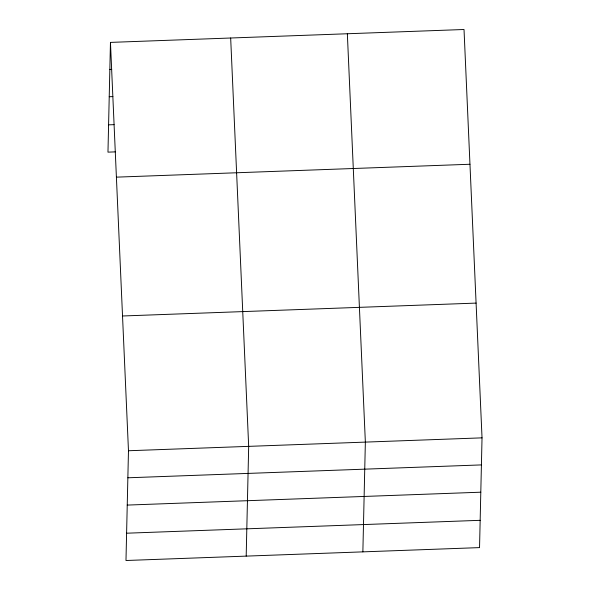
<?xml version="1.0" encoding="UTF-8"?>
<svg xmlns="http://www.w3.org/2000/svg" width="590" height="590" viewBox="0 0 590 590"><rect width="100%" height="100%" fill="white"/><g stroke="black" fill="none" stroke-linecap="round" stroke-linejoin="round"><path stroke-width="0.89" d="M110.455 42.392L128.472 450.745L125.98 560.5L479.545 547.609L482.03 437.854L464.02 29.5L110.455 42.392L107.97 152.146L115.308 151.873M246.192 556.119L248.678 446.365L230.668 38.003M362.865 551.864L365.358 442.109L347.348 33.755M109.843 69.436L111.68 69.369M109.224 96.731L112.897 96.598M108.59 124.851L114.091 124.652M116.4 177.148L469.965 164.256M122.528 315.989L476.086 303.098M128.472 450.745L482.03 437.854M127.853 477.789L481.418 464.905M127.234 505.084L480.798 492.2M126.599 533.205L480.164 520.321"/></g></svg>
